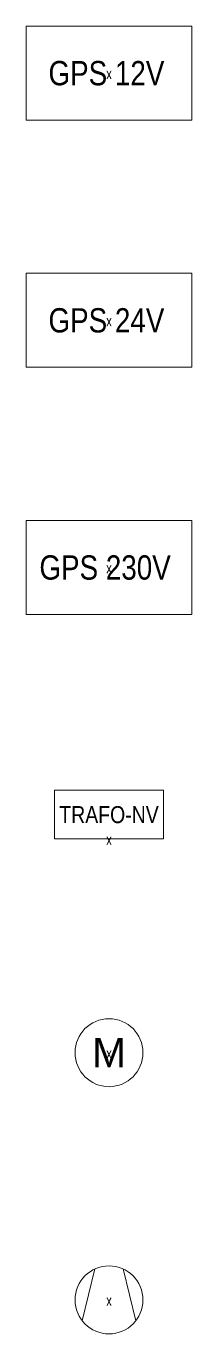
# Model space of a CAD drawing. Header units: metres. Extents: x -162 to 83385, y -62392 to -1971.
# Drawn here: x 21641 to 22324, y -7380 to -1994 of the extents above; entities that cross this region are included whole.
import ezdxf
from ezdxf.enums import TextEntityAlignment as Align

# ---------------------------------------------------------------- set-up
doc = ezdxf.new("R2010")
doc.units = ezdxf.units.M
doc.header["$LTSCALE"] = 0.5
for name, color, linetype, lineweight in [('ELIN_Attribut_01_Produkt_ID', 7, 'Continuous', 0), ('ELIN_Attribut_02_Stromkreis', 7, 'Continuous', 0), ('ELIN_Attribut_03_Verteilerbereich', 7, 'Continuous', 0), ('ELIN_Attribut_04_Montagehoehe', 7, 'Continuous', 0), ('ELIN_Attribut_05_Montageart', 7, 'Continuous', 0), ('ELIN_Attribut_06_Tuernummer', 7, 'Continuous', 0), ('ELIN_Attribut_07_Bemerkung', 7, 'Continuous', 0), ('ELIN_Attribut_08_Adresse', 7, 'Continuous', 0), ('ELIN_Attribut_10_AKZ1', 7, 'Continuous', 0), ('ELIN_Attribut_11_AKZ2', 7, 'Continuous', 0), ('ELIN_Attribut_12_Sonstiges1', 7, 'Continuous', 0), ('ELIN_Attribut_13_Sonstiges2', 7, 'Continuous', 0), ('ELIN_Attribut_14_Bauteil', 7, 'Continuous', 0), ('ELIN_Attribut_15_Ebene', 7, 'Continuous', 0), ('ELIN_Attribut_16_Raumnummer', 7, 'Continuous', 0), ('ELIN_Attribut_17_Raumname', 7, 'Continuous', 0), ('ELIN_Attribut_18_Montageabschnitt', 7, 'Continuous', 0), ('ELIN_Attribut_Basispunkt', 2, 'Continuous', 0), ('ELIN_Attribute_GEMOS', 11, 'Continuous', 0), ('ELIN_STS_WA_Auslass', 7, 'Continuous', 0)]:
    doc.layers.add(name, color=color, linetype=linetype, lineweight=lineweight)
doc.layers.get('0').off()
doc.styles.add('ARIAL', font='arial.ttf')
doc.styles.add('ARIAL_N', font='ARIALN.TTF')
doc.styles.add('ARIAL_S', font='ARIALN.TTF')
doc.styles.add('ELIN_Attribute', font='isocp.shx', dxfattribs={"width": 0.8})

# ---------------------------------------------------------------- blocks, each defined once
blk = doc.blocks.new('ELIN_STS_AUSL_STEUERGERAET_12')
at = {"color": 0}
for p, q in [((-341.4, 193.3), (341.4, 193.3)), ((-341.4, -193.3), (-341.4, 193.3)), ((341.4, 193.3), (341.4, -193.3)), ((341.4, -193.3), (-341.4, -193.3))]:
    blk.add_line(p, q, dxfattribs=at)
at = {"color": 0, "style": 'ARIAL_N'}
blk.add_text('GPS 12V', height=100, dxfattribs=at).set_placement((-249.4, -50.2))
at = {"layer": 'ELIN_Attribut_01_Produkt_ID', "style": 'ELIN_Attribute', "width": 0.8, "flags": 8}
blk.add_attdef('01_PRODUKT_ID', (435, -14.6, 0), '', height=150, dxfattribs=at)
at = {"layer": 'ELIN_Attribut_02_Stromkreis', "style": 'ELIN_Attribute', "width": 0.8, "flags": 8}
blk.add_attdef('02_STROMKREIS', (435, 185.4, 0), '', height=150, dxfattribs=at)
at = {"layer": 'ELIN_Attribut_03_Verteilerbereich', "style": 'ELIN_Attribute', "width": 0.8, "flags": 8}
blk.add_attdef('03_VERTEILERBEREICH', (-247.5, -404.4, 0), '', height=125, dxfattribs=at)
at = {"layer": 'ELIN_Attribut_04_Montagehoehe', "style": 'ELIN_Attribute', "width": 0.8, "flags": 8}
blk.add_attdef('04_MONTAGEHOEHE', text='', height=125, dxfattribs=at).set_placement((-431, -14.6, 0), align=Align.RIGHT)
at = {"layer": 'ELIN_Attribut_05_Montageart', "style": 'ELIN_Attribute', "width": 0.8, "flags": 8}
blk.add_attdef('05_MONTAGEART', (435, -204.4, 0), '', height=125, dxfattribs=at)
at = {"layer": 'ELIN_Attribut_06_Tuernummer', "style": 'ELIN_Attribute', "width": 0.8, "flags": 8}
blk.add_attdef('06_TUERNUMMER', text='', height=125, dxfattribs=at).set_placement((-431, -214.6, 0), align=Align.RIGHT)
at = {"layer": 'ELIN_Attribut_07_Bemerkung', "style": 'ELIN_Attribute', "width": 0.8, "flags": 8}
blk.add_attdef('07_BEMERKUNG', (-247.5, -604.4, 0), '', height=125, dxfattribs=at)
at = {"layer": 'ELIN_Attribut_08_Adresse', "style": 'ELIN_Attribute', "width": 0.8, "flags": 8}
blk.add_attdef('08_ADRESSE', (-247.5, -804.4, 0), '', height=125, dxfattribs=at)
at = {"layer": 'ELIN_Attribut_10_AKZ1', "style": 'ELIN_Attribute', "width": 0.8, "flags": 8}
blk.add_attdef('10_AKZ1', (-247.5, -1204.4, 0), '', height=125, dxfattribs=at)
at = {"layer": 'ELIN_Attribut_11_AKZ2', "style": 'ELIN_Attribute', "width": 0.8, "flags": 8}
blk.add_attdef('11_AKZ2', (-247.5, -1404.4, 0), '', height=125, dxfattribs=at)
at = {"layer": 'ELIN_Attribut_12_Sonstiges1', "style": 'ELIN_Attribute', "width": 0.8, "flags": 8}
blk.add_attdef('12_SONSTIGES1', (-247.5, -1604.4, 0), '', height=125, dxfattribs=at)
at = {"layer": 'ELIN_Attribut_13_Sonstiges2', "style": 'ELIN_Attribute', "width": 0.8, "flags": 8}
blk.add_attdef('13_SONSTIGES2', (-247.5, -1804.4, 0), '', height=125, dxfattribs=at)
at = {"layer": 'ELIN_Attribut_14_Bauteil', "style": 'ELIN_Attribute', "width": 0.8, "flags": 8}
blk.add_attdef('14_BAUTEIL', (-247.5, -2004.4, 0), '', height=125, dxfattribs=at)
at = {"layer": 'ELIN_Attribut_15_Ebene', "style": 'ELIN_Attribute', "width": 0.8, "flags": 8}
blk.add_attdef('15_EBENE', (-247.5, -2204.4, 0), '', height=125, dxfattribs=at)
at = {"layer": 'ELIN_Attribut_16_Raumnummer', "style": 'ELIN_Attribute', "width": 0.8, "flags": 8}
blk.add_attdef('16_RAUMNUMMER', (-247.5, -2404.4, 0), '', height=125, dxfattribs=at)
at = {"layer": 'ELIN_Attribut_17_Raumname', "style": 'ELIN_Attribute', "width": 0.8, "flags": 8}
blk.add_attdef('17_RAUMNAME', (-247.5, -2604.4, 0), '', height=125, dxfattribs=at)
at = {"layer": 'ELIN_Attribut_18_Montageabschnitt', "style": 'ELIN_Attribute', "width": 0.8, "flags": 8}
blk.add_attdef('18_MONTAGEABSCHNITT', (-247.5, -2804.4, 0), '', height=125, dxfattribs=at)
at = {"layer": 'ELIN_Attribut_Basispunkt', "style": 'ELIN_Attribute', "width": 0.8, "flags": 8}
blk.add_attdef('Basispunkt', text='', height=50, dxfattribs=at).set_placement((0, 0), align=Align.MIDDLE)
at = {"layer": 'ELIN_Attribute_GEMOS', "style": 'ELIN_Attribute', "width": 0.6}
for tag, p in [('G01_PRO02ID', (1620.5, 183.6)), ('G02_BEZEICHNUNG', (1620.5, -14.6, 0)), ('G03_DESCRIPTION', (1620.5, -204.4, 0)), ('G04_GEMOS-SYMBOL', (1623.8, -404.4, 0)), ('G05_GEMOS-TYP', (1623.8, -604.4, 0)), ('G06_ORTSKENNUNG', (1620.5, -804.4, 0)), ('G08_FREI1', (1620.5, -1004.4, 0)), ('G08_FREI2', (1620.5, -1204.4, 0))]:
    blk.add_attdef(tag, p, '', height=125, dxfattribs=at)
blk = doc.blocks.new('ELIN_STS_AUSL_GRUPP_STEUGE_24')
at = {"color": 0}
for p, q in [((-341.4, 193.3), (341.4, 193.3)), ((-341.4, -193.3), (-341.4, 193.3)), ((341.4, 193.3), (341.4, -193.3)), ((341.4, -193.3), (-341.4, -193.3))]:
    blk.add_line(p, q, dxfattribs=at)
at = {"color": 0, "style": 'ARIAL_N'}
blk.add_text('GPS 24V', height=100, dxfattribs=at).set_placement((-249.4, -50.2))
at = {"layer": 'ELIN_Attribut_01_Produkt_ID', "style": 'ELIN_Attribute', "width": 0.8, "flags": 8}
blk.add_attdef('01_PRODUKT_ID', (463, -14.6, 0), '', height=150, dxfattribs=at)
at = {"layer": 'ELIN_Attribut_02_Stromkreis', "style": 'ELIN_Attribute', "width": 0.8, "flags": 8}
blk.add_attdef('02_STROMKREIS', (463, 185.4, 0), '', height=150, dxfattribs=at)
at = {"layer": 'ELIN_Attribut_03_Verteilerbereich', "style": 'ELIN_Attribute', "width": 0.8, "flags": 8}
blk.add_attdef('03_VERTEILERBEREICH', (-247.5, -404.4, 0), '', height=125, dxfattribs=at)
at = {"layer": 'ELIN_Attribut_04_Montagehoehe', "style": 'ELIN_Attribute', "width": 0.8, "flags": 8}
blk.add_attdef('04_MONTAGEHOEHE', text='', height=125, dxfattribs=at).set_placement((-444, -14.6, 0), align=Align.RIGHT)
at = {"layer": 'ELIN_Attribut_05_Montageart', "style": 'ELIN_Attribute', "width": 0.8, "flags": 8}
blk.add_attdef('05_MONTAGEART', (463, -204.4, 0), '', height=125, dxfattribs=at)
at = {"layer": 'ELIN_Attribut_06_Tuernummer', "style": 'ELIN_Attribute', "width": 0.8, "flags": 8}
blk.add_attdef('06_TUERNUMMER', text='', height=125, dxfattribs=at).set_placement((-444, -214.6, 0), align=Align.RIGHT)
at = {"layer": 'ELIN_Attribut_07_Bemerkung', "style": 'ELIN_Attribute', "width": 0.8, "flags": 8}
blk.add_attdef('07_BEMERKUNG', (-247.5, -604.4, 0), '', height=125, dxfattribs=at)
at = {"layer": 'ELIN_Attribut_08_Adresse', "style": 'ELIN_Attribute', "width": 0.8, "flags": 8}
blk.add_attdef('08_ADRESSE', (-247.5, -804.4, 0), '', height=125, dxfattribs=at)
at = {"layer": 'ELIN_Attribut_10_AKZ1', "style": 'ELIN_Attribute', "width": 0.8, "flags": 8}
blk.add_attdef('10_AKZ1', (-247.5, -1204.4, 0), '', height=125, dxfattribs=at)
at = {"layer": 'ELIN_Attribut_11_AKZ2', "style": 'ELIN_Attribute', "width": 0.8, "flags": 8}
blk.add_attdef('11_AKZ2', (-247.5, -1404.4, 0), '', height=125, dxfattribs=at)
at = {"layer": 'ELIN_Attribut_12_Sonstiges1', "style": 'ELIN_Attribute', "width": 0.8, "flags": 8}
blk.add_attdef('12_SONSTIGES1', (-247.5, -1604.4, 0), '', height=125, dxfattribs=at)
at = {"layer": 'ELIN_Attribut_13_Sonstiges2', "style": 'ELIN_Attribute', "width": 0.8, "flags": 8}
blk.add_attdef('13_SONSTIGES2', (-247.5, -1804.4, 0), '', height=125, dxfattribs=at)
at = {"layer": 'ELIN_Attribut_14_Bauteil', "style": 'ELIN_Attribute', "width": 0.8, "flags": 8}
blk.add_attdef('14_BAUTEIL', (-247.5, -2004.4, 0), '', height=125, dxfattribs=at)
at = {"layer": 'ELIN_Attribut_15_Ebene', "style": 'ELIN_Attribute', "width": 0.8, "flags": 8}
blk.add_attdef('15_EBENE', (-247.5, -2204.4, 0), '', height=125, dxfattribs=at)
at = {"layer": 'ELIN_Attribut_16_Raumnummer', "style": 'ELIN_Attribute', "width": 0.8, "flags": 8}
blk.add_attdef('16_RAUMNUMMER', (-247.5, -2404.4, 0), '', height=125, dxfattribs=at)
at = {"layer": 'ELIN_Attribut_17_Raumname', "style": 'ELIN_Attribute', "width": 0.8, "flags": 8}
blk.add_attdef('17_RAUMNAME', (-247.5, -2604.4, 0), '', height=125, dxfattribs=at)
at = {"layer": 'ELIN_Attribut_18_Montageabschnitt', "style": 'ELIN_Attribute', "width": 0.8, "flags": 8}
blk.add_attdef('18_MONTAGEABSCHNITT', (-247.5, -2804.4, 0), '', height=125, dxfattribs=at)
at = {"layer": 'ELIN_Attribut_Basispunkt', "style": 'ELIN_Attribute', "width": 0.8, "flags": 8}
blk.add_attdef('Basispunkt', text='', height=50, dxfattribs=at).set_placement((0, 0), align=Align.MIDDLE)
at = {"layer": 'ELIN_Attribute_GEMOS', "style": 'ELIN_Attribute', "width": 0.6}
for tag, p in [('G01_PRO02ID', (1620.5, 183.6)), ('G02_BEZEICHNUNG', (1620.5, -14.6, 0)), ('G03_DESCRIPTION', (1620.5, -204.4, 0)), ('G04_GEMOS-SYMBOL', (1623.8, -404.4, 0)), ('G05_GEMOS-TYP', (1623.8, -604.4, 0)), ('G06_ORTSKENNUNG', (1620.5, -804.4, 0)), ('G08_FREI1', (1620.5, -1004.4, 0)), ('G08_FREI2', (1620.5, -1204.4, 0))]:
    blk.add_attdef(tag, p, '', height=125, dxfattribs=at)
blk = doc.blocks.new('ELIN_AUSL_GRUPP_STEUGE_230')
at = {"color": 0}
for p, q in [((-341.4, 193.3), (341.4, 193.3)), ((-341.4, -193.3), (-341.4, 193.3)), ((341.4, 193.3), (341.4, -193.3)), ((341.4, -193.3), (-341.4, -193.3))]:
    blk.add_line(p, q, dxfattribs=at)
at = {"color": 0, "style": 'ARIAL_N'}
blk.add_text('GPS 230V', height=100, dxfattribs=at).set_placement((-286.8, -50.2))
at = {"layer": 'ELIN_Attribut_01_Produkt_ID', "style": 'ELIN_Attribute', "width": 0.8, "flags": 8}
blk.add_attdef('01_PRODUKT_ID', (417.5, -14.6, 0), '', height=150, dxfattribs=at)
at = {"layer": 'ELIN_Attribut_02_Stromkreis', "style": 'ELIN_Attribute', "width": 0.8, "flags": 8}
blk.add_attdef('02_STROMKREIS', (417.5, 185.4, 0), '', height=150, dxfattribs=at)
at = {"layer": 'ELIN_Attribut_03_Verteilerbereich', "style": 'ELIN_Attribute', "width": 0.8, "flags": 8}
blk.add_attdef('03_VERTEILERBEREICH', (-247.5, -404.4, 0), '', height=125, dxfattribs=at)
at = {"layer": 'ELIN_Attribut_04_Montagehoehe', "style": 'ELIN_Attribute', "width": 0.8, "flags": 8}
blk.add_attdef('04_MONTAGEHOEHE', text='', height=125, dxfattribs=at).set_placement((-449, -14.6, 0), align=Align.RIGHT)
at = {"layer": 'ELIN_Attribut_05_Montageart', "style": 'ELIN_Attribute', "width": 0.8, "flags": 8}
blk.add_attdef('05_MONTAGEART', (417.5, -204.4, 0), '', height=125, dxfattribs=at)
at = {"layer": 'ELIN_Attribut_06_Tuernummer', "style": 'ELIN_Attribute', "width": 0.8, "flags": 8}
blk.add_attdef('06_TUERNUMMER', text='', height=125, dxfattribs=at).set_placement((-449, -214.6, 0), align=Align.RIGHT)
at = {"layer": 'ELIN_Attribut_07_Bemerkung', "style": 'ELIN_Attribute', "width": 0.8, "flags": 8}
blk.add_attdef('07_BEMERKUNG', (-247.5, -604.4, 0), '', height=125, dxfattribs=at)
at = {"layer": 'ELIN_Attribut_08_Adresse', "style": 'ELIN_Attribute', "width": 0.8, "flags": 8}
blk.add_attdef('08_ADRESSE', (-247.5, -804.4, 0), '', height=125, dxfattribs=at)
at = {"layer": 'ELIN_Attribut_10_AKZ1', "style": 'ELIN_Attribute', "width": 0.8, "flags": 8}
blk.add_attdef('10_AKZ1', (-247.5, -1204.4, 0), '', height=125, dxfattribs=at)
at = {"layer": 'ELIN_Attribut_11_AKZ2', "style": 'ELIN_Attribute', "width": 0.8, "flags": 8}
blk.add_attdef('11_AKZ2', (-247.5, -1404.4, 0), '', height=125, dxfattribs=at)
at = {"layer": 'ELIN_Attribut_12_Sonstiges1', "style": 'ELIN_Attribute', "width": 0.8, "flags": 8}
blk.add_attdef('12_SONSTIGES1', (-247.5, -1604.4, 0), '', height=125, dxfattribs=at)
at = {"layer": 'ELIN_Attribut_13_Sonstiges2', "style": 'ELIN_Attribute', "width": 0.8, "flags": 8}
blk.add_attdef('13_SONSTIGES2', (-247.5, -1804.4, 0), '', height=125, dxfattribs=at)
at = {"layer": 'ELIN_Attribut_14_Bauteil', "style": 'ELIN_Attribute', "width": 0.8, "flags": 8}
blk.add_attdef('14_BAUTEIL', (-247.5, -2004.4, 0), '', height=125, dxfattribs=at)
at = {"layer": 'ELIN_Attribut_15_Ebene', "style": 'ELIN_Attribute', "width": 0.8, "flags": 8}
blk.add_attdef('15_EBENE', (-247.5, -2204.4, 0), '', height=125, dxfattribs=at)
at = {"layer": 'ELIN_Attribut_16_Raumnummer', "style": 'ELIN_Attribute', "width": 0.8, "flags": 8}
blk.add_attdef('16_RAUMNUMMER', (-247.5, -2404.4, 0), '', height=125, dxfattribs=at)
at = {"layer": 'ELIN_Attribut_17_Raumname', "style": 'ELIN_Attribute', "width": 0.8, "flags": 8}
blk.add_attdef('17_RAUMNAME', (-247.5, -2604.4, 0), '', height=125, dxfattribs=at)
at = {"layer": 'ELIN_Attribut_18_Montageabschnitt', "style": 'ELIN_Attribute', "width": 0.8, "flags": 8}
blk.add_attdef('18_MONTAGEABSCHNITT', (-247.5, -2804.4, 0), '', height=125, dxfattribs=at)
at = {"layer": 'ELIN_Attribut_Basispunkt', "style": 'ELIN_Attribute', "width": 0.8, "flags": 8}
blk.add_attdef('Basispunkt', text='', height=50, dxfattribs=at).set_placement((0, 0), align=Align.MIDDLE)
at = {"layer": 'ELIN_Attribute_GEMOS', "style": 'ELIN_Attribute', "width": 0.6}
for tag, p in [('G01_PRO02ID', (1620.5, 183.6)), ('G02_BEZEICHNUNG', (1620.5, -14.6, 0)), ('G03_DESCRIPTION', (1620.5, -204.4, 0)), ('G04_GEMOS-SYMBOL', (1623.8, -404.4, 0)), ('G05_GEMOS-TYP', (1623.8, -604.4, 0)), ('G06_ORTSKENNUNG', (1620.5, -804.4, 0)), ('G08_FREI1', (1620.5, -1004.4, 0)), ('G08_FREI2', (1620.5, -1204.4, 0))]:
    blk.add_attdef(tag, p, '', height=125, dxfattribs=at)
blk = doc.blocks.new('ELIN_SG_LUEFTER')
at = {"color": 0}
for p, q in [((-58.7, 127.1), (-110.4, -86.1)), ((110.4, -86.1), (58.7, 127.1))]:
    blk.add_line(p, q, dxfattribs=at)
blk.add_circle((0, 0), 140, dxfattribs=at)
at = {"layer": 'ELIN_Attribut_01_Produkt_ID', "style": 'ELIN_Attribute', "width": 0.8, "flags": 8}
blk.add_attdef('01_PRODUKT_ID', (223.5, -14.6, 0), '', height=150, dxfattribs=at)
at = {"layer": 'ELIN_Attribut_02_Stromkreis', "style": 'ELIN_Attribute', "width": 0.8, "flags": 8}
blk.add_attdef('02_STROMKREIS', (223.5, 185.4, 0), '', height=150, dxfattribs=at)
at = {"layer": 'ELIN_Attribut_03_Verteilerbereich', "style": 'ELIN_Attribute', "width": 0.8, "flags": 8}
blk.add_attdef('03_VERTEILERBEREICH', (-247.5, -404.4, 0), '', height=125, dxfattribs=at)
at = {"layer": 'ELIN_Attribut_04_Montagehoehe', "style": 'ELIN_Attribute', "width": 0.8, "flags": 8}
blk.add_attdef('04_MONTAGEHOEHE', text='', height=125, dxfattribs=at).set_placement((-205, -14.6, 0), align=Align.RIGHT)
at = {"layer": 'ELIN_Attribut_05_Montageart', "style": 'ELIN_Attribute', "width": 0.8, "flags": 8}
blk.add_attdef('05_MONTAGEART', (223.5, -204.4, 0), '', height=125, dxfattribs=at)
at = {"layer": 'ELIN_Attribut_06_Tuernummer', "style": 'ELIN_Attribute', "width": 0.8, "flags": 8}
blk.add_attdef('06_TUERNUMMER', text='', height=125, dxfattribs=at).set_placement((-205, -214.6, 0), align=Align.RIGHT)
at = {"layer": 'ELIN_Attribut_07_Bemerkung', "style": 'ELIN_Attribute', "width": 0.8, "flags": 8}
blk.add_attdef('07_BEMERKUNG', (-247.5, -604.4, 0), '', height=125, dxfattribs=at)
at = {"layer": 'ELIN_Attribut_08_Adresse', "style": 'ELIN_Attribute', "width": 0.8, "flags": 8}
blk.add_attdef('08_ADRESSE', (-247.5, -804.4, 0), '', height=125, dxfattribs=at)
at = {"layer": 'ELIN_Attribut_10_AKZ1', "style": 'ELIN_Attribute', "width": 0.8, "flags": 8}
blk.add_attdef('10_AKZ1', (-247.5, -1204.4, 0), '', height=125, dxfattribs=at)
at = {"layer": 'ELIN_Attribut_11_AKZ2', "style": 'ELIN_Attribute', "width": 0.8, "flags": 8}
blk.add_attdef('11_AKZ2', (-247.5, -1404.4, 0), '', height=125, dxfattribs=at)
at = {"layer": 'ELIN_Attribut_12_Sonstiges1', "style": 'ELIN_Attribute', "width": 0.8, "flags": 8}
blk.add_attdef('12_SONSTIGES1', (-247.5, -1604.4, 0), '', height=125, dxfattribs=at)
at = {"layer": 'ELIN_Attribut_13_Sonstiges2', "style": 'ELIN_Attribute', "width": 0.8, "flags": 8}
blk.add_attdef('13_SONSTIGES2', (-247.5, -1804.4, 0), '', height=125, dxfattribs=at)
at = {"layer": 'ELIN_Attribut_14_Bauteil', "style": 'ELIN_Attribute', "width": 0.8, "flags": 8}
blk.add_attdef('14_BAUTEIL', (-247.5, -2004.4, 0), '', height=125, dxfattribs=at)
at = {"layer": 'ELIN_Attribut_15_Ebene', "style": 'ELIN_Attribute', "width": 0.8, "flags": 8}
blk.add_attdef('15_EBENE', (-247.5, -2204.4, 0), '', height=125, dxfattribs=at)
at = {"layer": 'ELIN_Attribut_16_Raumnummer', "style": 'ELIN_Attribute', "width": 0.8, "flags": 8}
blk.add_attdef('16_RAUMNUMMER', (-247.5, -2404.4, 0), '', height=125, dxfattribs=at)
at = {"layer": 'ELIN_Attribut_17_Raumname', "style": 'ELIN_Attribute', "width": 0.8, "flags": 8}
blk.add_attdef('17_RAUMNAME', (-247.5, -2604.4, 0), '', height=125, dxfattribs=at)
at = {"layer": 'ELIN_Attribut_18_Montageabschnitt', "style": 'ELIN_Attribute', "width": 0.8, "flags": 8}
blk.add_attdef('18_MONTAGEABSCHNITT', (-247.5, -2804.4, 0), '', height=125, dxfattribs=at)
at = {"layer": 'ELIN_Attribut_Basispunkt', "style": 'ELIN_Attribute', "width": 0.8, "flags": 8}
blk.add_attdef('Basispunkt', text='', height=50, dxfattribs=at).set_placement((0, 0), align=Align.MIDDLE)
at = {"layer": 'ELIN_Attribute_GEMOS', "style": 'ELIN_Attribute', "width": 0.6}
for tag, p in [('G01_PRO02ID', (1620.5, 183.6)), ('G02_BEZEICHNUNG', (1620.5, -14.6, 0)), ('G03_DESCRIPTION', (1620.5, -204.4, 0)), ('G04_GEMOS-SYMBOL', (1623.8, -404.4, 0)), ('G05_GEMOS-TYP', (1623.8, -604.4, 0)), ('G06_ORTSKENNUNG', (1620.5, -804.4, 0)), ('G08_FREI1', (1620.5, -1004.4, 0)), ('G08_FREI2', (1620.5, -1204.4, 0))]:
    blk.add_attdef(tag, p, '', height=125, dxfattribs=at)
blk = doc.blocks.new('ELIN_LE_NV_TRAFO')
at = {"color": 0}
for p, q in [((-224.9, 200.2), (-224.9, 0)), ((224.9, 200.2), (-224.9, 200.2)), ((224.9, 0), (224.9, 200.2)), ((-224.9, 0), (224.9, 0))]:
    blk.add_line(p, q, dxfattribs=at)
at = {"color": 0, "style": 'ARIAL_S'}
blk.add_text('TRAFO-NV', height=70, dxfattribs=at).set_placement((0, 100.1), align=Align.MIDDLE_CENTER)
at = {"layer": 'ELIN_Attribut_01_Produkt_ID', "style": 'ELIN_Attribute', "width": 0.8, "flags": 8}
blk.add_attdef('01_PRODUKT_ID', (329.5, -14.6, 0), '', height=150, dxfattribs=at)
at = {"layer": 'ELIN_Attribut_02_Stromkreis', "style": 'ELIN_Attribute', "width": 0.8, "flags": 8}
blk.add_attdef('02_STROMKREIS', (329.5, 185.4, 0), '', height=150, dxfattribs=at)
at = {"layer": 'ELIN_Attribut_03_Verteilerbereich', "style": 'ELIN_Attribute', "width": 0.8, "flags": 8}
blk.add_attdef('03_VERTEILERBEREICH', (-247.5, -404.4, 0), '', height=125, dxfattribs=at)
at = {"layer": 'ELIN_Attribut_04_Montagehoehe', "style": 'ELIN_Attribute', "width": 0.8, "flags": 8}
blk.add_attdef('04_MONTAGEHOEHE', text='', height=125, dxfattribs=at).set_placement((-315, -14.6, 0), align=Align.RIGHT)
at = {"layer": 'ELIN_Attribut_05_Montageart', "style": 'ELIN_Attribute', "width": 0.8, "flags": 8}
blk.add_attdef('05_MONTAGEART', (329.5, -204.4, 0), '', height=125, dxfattribs=at)
at = {"layer": 'ELIN_Attribut_06_Tuernummer', "style": 'ELIN_Attribute', "width": 0.8, "flags": 8}
blk.add_attdef('06_TUERNUMMER', text='', height=125, dxfattribs=at).set_placement((-315, -214.6, 0), align=Align.RIGHT)
at = {"layer": 'ELIN_Attribut_07_Bemerkung', "style": 'ELIN_Attribute', "width": 0.8, "flags": 8}
blk.add_attdef('07_BEMERKUNG', (-247.5, -604.4, 0), '', height=125, dxfattribs=at)
at = {"layer": 'ELIN_Attribut_08_Adresse', "style": 'ELIN_Attribute', "width": 0.8, "flags": 8}
blk.add_attdef('08_ADRESSE', (-247.5, -804.4, 0), '', height=125, dxfattribs=at)
at = {"layer": 'ELIN_Attribut_10_AKZ1', "style": 'ELIN_Attribute', "width": 0.8, "flags": 8}
blk.add_attdef('10_AKZ1', (-247.5, -1204.4, 0), '', height=125, dxfattribs=at)
at = {"layer": 'ELIN_Attribut_11_AKZ2', "style": 'ELIN_Attribute', "width": 0.8, "flags": 8}
blk.add_attdef('11_AKZ2', (-247.5, -1404.4, 0), '', height=125, dxfattribs=at)
at = {"layer": 'ELIN_Attribut_12_Sonstiges1', "style": 'ELIN_Attribute', "width": 0.8, "flags": 8}
blk.add_attdef('12_SONSTIGES1', (-247.5, -1604.4, 0), '', height=125, dxfattribs=at)
at = {"layer": 'ELIN_Attribut_13_Sonstiges2', "style": 'ELIN_Attribute', "width": 0.8, "flags": 8}
blk.add_attdef('13_SONSTIGES2', (-247.5, -1804.4, 0), '', height=125, dxfattribs=at)
at = {"layer": 'ELIN_Attribut_14_Bauteil', "style": 'ELIN_Attribute', "width": 0.8, "flags": 8}
blk.add_attdef('14_BAUTEIL', (-247.5, -2004.4, 0), '', height=125, dxfattribs=at)
at = {"layer": 'ELIN_Attribut_15_Ebene', "style": 'ELIN_Attribute', "width": 0.8, "flags": 8}
blk.add_attdef('15_EBENE', (-247.5, -2204.4, 0), '', height=125, dxfattribs=at)
at = {"layer": 'ELIN_Attribut_16_Raumnummer', "style": 'ELIN_Attribute', "width": 0.8, "flags": 8}
blk.add_attdef('16_RAUMNUMMER', (-247.5, -2404.4, 0), '', height=125, dxfattribs=at)
at = {"layer": 'ELIN_Attribut_17_Raumname', "style": 'ELIN_Attribute', "width": 0.8, "flags": 8}
blk.add_attdef('17_RAUMNAME', (-247.5, -2604.4, 0), '', height=125, dxfattribs=at)
at = {"layer": 'ELIN_Attribut_18_Montageabschnitt', "style": 'ELIN_Attribute', "width": 0.8, "flags": 8}
blk.add_attdef('18_MONTAGEABSCHNITT', (-247.5, -2804.4, 0), '', height=125, dxfattribs=at)
at = {"layer": 'ELIN_Attribut_Basispunkt', "style": 'ELIN_Attribute', "width": 0.8, "flags": 8}
blk.add_attdef('Basispunkt', text='', height=50, dxfattribs=at).set_placement((0, 0), align=Align.MIDDLE)
at = {"layer": 'ELIN_Attribute_GEMOS', "style": 'ELIN_Attribute', "width": 0.6}
for tag, p in [('G01_PRO02ID', (1620.5, 183.6)), ('G02_BEZEICHNUNG', (1620.5, -14.6, 0)), ('G03_DESCRIPTION', (1620.5, -204.4, 0)), ('G04_GEMOS-SYMBOL', (1623.8, -404.4, 0)), ('G05_GEMOS-TYP', (1623.8, -604.4, 0)), ('G06_ORTSKENNUNG', (1620.5, -804.4, 0)), ('G08_FREI1', (1620.5, -1004.4, 0)), ('G08_FREI2', (1620.5, -1204.4, 0))]:
    blk.add_attdef(tag, p, '', height=125, dxfattribs=at)
blk = doc.blocks.new('ELIN_SG_MOTOR')
at = {"color": 0}
blk.add_circle((0, 0), 140, dxfattribs=at)
at = {"color": 0, "style": 'ARIAL'}
blk.add_text('M', height=120, dxfattribs=at).set_placement((0, 0), align=Align.MIDDLE_CENTER)
at = {"layer": 'ELIN_Attribut_01_Produkt_ID', "style": 'ELIN_Attribute', "width": 0.8, "flags": 8}
blk.add_attdef('01_PRODUKT_ID', (223.5, -14.6, 0), '', height=150, dxfattribs=at)
at = {"layer": 'ELIN_Attribut_02_Stromkreis', "style": 'ELIN_Attribute', "width": 0.8, "flags": 8}
blk.add_attdef('02_STROMKREIS', (223.5, 185.4, 0), '', height=150, dxfattribs=at)
at = {"layer": 'ELIN_Attribut_03_Verteilerbereich', "style": 'ELIN_Attribute', "width": 0.8, "flags": 8}
blk.add_attdef('03_VERTEILERBEREICH', (-247.5, -404.4, 0), '', height=125, dxfattribs=at)
at = {"layer": 'ELIN_Attribut_04_Montagehoehe', "style": 'ELIN_Attribute', "width": 0.8, "flags": 8}
blk.add_attdef('04_MONTAGEHOEHE', text='', height=125, dxfattribs=at).set_placement((-205, -14.6, 0), align=Align.RIGHT)
at = {"layer": 'ELIN_Attribut_05_Montageart', "style": 'ELIN_Attribute', "width": 0.8, "flags": 8}
blk.add_attdef('05_MONTAGEART', (223.5, -204.4, 0), '', height=125, dxfattribs=at)
at = {"layer": 'ELIN_Attribut_06_Tuernummer', "style": 'ELIN_Attribute', "width": 0.8, "flags": 8}
blk.add_attdef('06_TUERNUMMER', text='', height=125, dxfattribs=at).set_placement((-205, -214.6, 0), align=Align.RIGHT)
at = {"layer": 'ELIN_Attribut_07_Bemerkung', "style": 'ELIN_Attribute', "width": 0.8, "flags": 8}
blk.add_attdef('07_BEMERKUNG', (-247.5, -604.4, 0), '', height=125, dxfattribs=at)
at = {"layer": 'ELIN_Attribut_08_Adresse', "style": 'ELIN_Attribute', "width": 0.8, "flags": 8}
blk.add_attdef('08_ADRESSE', (-247.5, -804.4, 0), '', height=125, dxfattribs=at)
at = {"layer": 'ELIN_Attribut_10_AKZ1', "style": 'ELIN_Attribute', "width": 0.8, "flags": 8}
blk.add_attdef('10_AKZ1', (-247.5, -1204.4, 0), '', height=125, dxfattribs=at)
at = {"layer": 'ELIN_Attribut_11_AKZ2', "style": 'ELIN_Attribute', "width": 0.8, "flags": 8}
blk.add_attdef('11_AKZ2', (-247.5, -1404.4, 0), '', height=125, dxfattribs=at)
at = {"layer": 'ELIN_Attribut_12_Sonstiges1', "style": 'ELIN_Attribute', "width": 0.8, "flags": 8}
blk.add_attdef('12_SONSTIGES1', (-247.5, -1604.4, 0), '', height=125, dxfattribs=at)
at = {"layer": 'ELIN_Attribut_13_Sonstiges2', "style": 'ELIN_Attribute', "width": 0.8, "flags": 8}
blk.add_attdef('13_SONSTIGES2', (-247.5, -1804.4, 0), '', height=125, dxfattribs=at)
at = {"layer": 'ELIN_Attribut_14_Bauteil', "style": 'ELIN_Attribute', "width": 0.8, "flags": 8}
blk.add_attdef('14_BAUTEIL', (-247.5, -2004.4, 0), '', height=125, dxfattribs=at)
at = {"layer": 'ELIN_Attribut_15_Ebene', "style": 'ELIN_Attribute', "width": 0.8, "flags": 8}
blk.add_attdef('15_EBENE', (-247.5, -2204.4, 0), '', height=125, dxfattribs=at)
at = {"layer": 'ELIN_Attribut_16_Raumnummer', "style": 'ELIN_Attribute', "width": 0.8, "flags": 8}
blk.add_attdef('16_RAUMNUMMER', (-247.5, -2404.4, 0), '', height=125, dxfattribs=at)
at = {"layer": 'ELIN_Attribut_17_Raumname', "style": 'ELIN_Attribute', "width": 0.8, "flags": 8}
blk.add_attdef('17_RAUMNAME', (-247.5, -2604.4, 0), '', height=125, dxfattribs=at)
at = {"layer": 'ELIN_Attribut_18_Montageabschnitt', "style": 'ELIN_Attribute', "width": 0.8, "flags": 8}
blk.add_attdef('18_MONTAGEABSCHNITT', (-247.5, -2804.4, 0), '', height=125, dxfattribs=at)
at = {"layer": 'ELIN_Attribut_Basispunkt', "style": 'ELIN_Attribute', "width": 0.8, "flags": 8}
blk.add_attdef('Basispunkt', text='', height=50, dxfattribs=at).set_placement((0, 0), align=Align.MIDDLE)
at = {"layer": 'ELIN_Attribute_GEMOS', "style": 'ELIN_Attribute', "width": 0.6}
for tag, p in [('G01_PRO02ID', (1620.5, 183.6)), ('G02_BEZEICHNUNG', (1620.5, -14.6, 0)), ('G03_DESCRIPTION', (1620.5, -204.4, 0)), ('G04_GEMOS-SYMBOL', (1623.8, -404.4, 0)), ('G05_GEMOS-TYP', (1623.8, -604.4, 0)), ('G06_ORTSKENNUNG', (1620.5, -804.4, 0)), ('G08_FREI1', (1620.5, -1004.4, 0)), ('G08_FREI2', (1620.5, -1204.4, 0))]:
    blk.add_attdef(tag, p, '', height=125, dxfattribs=at)

msp = doc.modelspace()

# ---------------------------------------------------------------- block references
at = {"layer": 'ELIN_STS_WA_Auslass', "lineweight": 0}
ref = msp.add_blockref('ELIN_STS_AUSL_STEUERGERAET_12', (21982.3, -2187.7), dxfattribs=at)
ref.add_attrib('Basispunkt', 'x', dxfattribs={"layer": 'ELIN_Attribut_Basispunkt', "height": 50, "style": 'ELIN_Attribute', "width": 0.8}).set_placement((21982.3, -2187.7), align=Align.MIDDLE)
ref = msp.add_blockref('ELIN_STS_AUSL_GRUPP_STEUGE_24', (21982.3, -3205.6), dxfattribs=at)
ref.add_attrib('Basispunkt', 'x', dxfattribs={"layer": 'ELIN_Attribut_Basispunkt', "height": 50, "style": 'ELIN_Attribute', "width": 0.8}).set_placement((21982.3, -3205.6), align=Align.MIDDLE)
ref = msp.add_blockref('ELIN_AUSL_GRUPP_STEUGE_230', (21982.3, -4223.5), dxfattribs=at)
ref.add_attrib('Basispunkt', 'x', dxfattribs={"layer": 'ELIN_Attribut_Basispunkt', "height": 50, "style": 'ELIN_Attribute', "width": 0.8}).set_placement((21982.3, -4223.5), align=Align.MIDDLE)
ref = msp.add_blockref('ELIN_LE_NV_TRAFO', (21982.3, -5341.5), dxfattribs=at)
ref.add_attrib('Basispunkt', 'x', dxfattribs={"layer": 'ELIN_Attribut_Basispunkt', "height": 50, "style": 'ELIN_Attribute', "width": 0.8}).set_placement((21982.3, -5341.5), align=Align.MIDDLE)
ref = msp.add_blockref('ELIN_SG_MOTOR', (21982.3, -6221.8), dxfattribs=at)
ref.add_attrib('Basispunkt', 'x', dxfattribs={"layer": 'ELIN_Attribut_Basispunkt', "height": 50, "style": 'ELIN_Attribute', "width": 0.8}).set_placement((21982.3, -6221.8), align=Align.MIDDLE)
ref = msp.add_blockref('ELIN_SG_LUEFTER', (21982.3, -7239.7), dxfattribs=at)
ref.add_attrib('Basispunkt', 'x', dxfattribs={"layer": 'ELIN_Attribut_Basispunkt', "height": 50, "style": 'ELIN_Attribute', "width": 0.8}).set_placement((21982.3, -7239.7), align=Align.MIDDLE)

doc.saveas('drawing.dxf')
